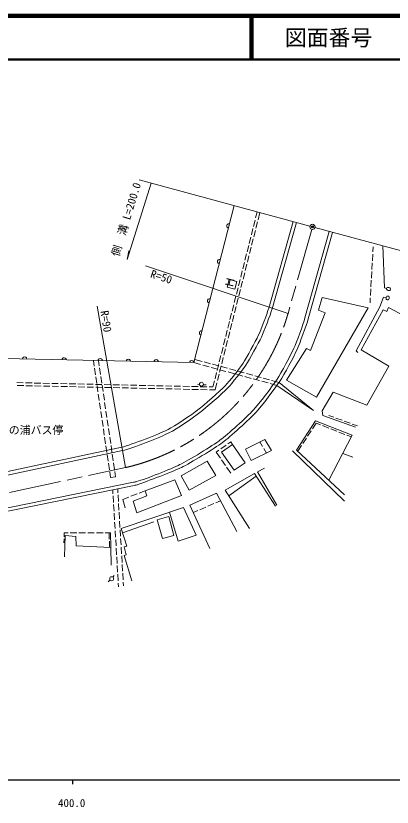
# Model space of a CAD drawing. Units: millimetres, scale not verified. Extents: x 40000 to 680000, y 20000 to 380000.
# Drawn here: x 455074 to 541162, y 198715 to 380000 of the extents above; entities that cross this region are included whole.
import ezdxf
from ezdxf.enums import TextEntityAlignment as Align

# ---------------------------------------------------------------- set-up
doc = ezdxf.new("R2010")
doc.units = ezdxf.units.MM
doc.header["$LTSCALE"] = 1000
doc.header["$PDMODE"] = 32
doc.header["$PDSIZE"] = 500
doc.linetypes.add('CHAIN', pattern=[18.5, 12, -1.5, 3.5, -1.5])
for name, color, linetype, lineweight in [('M-BGD', 7, 'Continuous', 13), ('M-BMK', 2, 'CHAIN', 13), ('M-STR-HTXT', 7, 'Continuous', 13), ('M-TTL', 2, 'Continuous', 140), ('M-TTL-BAND', 7, 'Continuous', 25), ('M-TTL-LINE', 7, 'Continuous', 50), ('M-TTL-TXT', 7, 'Continuous', 13), ('M-WORK', 1, 'Continuous', 13)]:
    doc.layers.add(name, color=color, linetype=linetype, lineweight=lineweight)
doc.layers.add('M-OTRS', color=6, linetype='Continuous')
doc.styles.add('ＭＳ ゴシック', font='')
doc.styles.get('ＭＳ ゴシック').set_extended_font_data('MS Gothic')

msp = doc.modelspace()

# ---------------------------------------------------------------- linework, layer by layer
at = {"layer": 'M-BGD'}
msp.add_circle((522928, 331652), 600, dxfattribs=at)
at = {"layer": 'M-BMK'}
for p, q in [((522766, 331074), (517346, 311819)), ((453589, 270839), (480145, 276502))]:
    msp.add_line(p, q, dxfattribs=at)
msp.add_arc((468702, 325807), 50616, 283.06658, 343.95705, dxfattribs=at)
at = {"layer": 'M-OTRS'}
msp.add_point((522928, 331652), dxfattribs=at)
at = {"layer": 'M-STR-HTXT'}
for p, q in [((486027, 341668), (480545, 324209)), ((480545, 324209), (480912, 326179))]:
    msp.add_line(p, q, dxfattribs=at)
at = {"layer": 'M-TTL'}
msp.add_line((680000, 380000), (40000, 380000), dxfattribs=at)
at = {"layer": 'M-TTL-BAND'}
for p, q in [((40000, 205000), (579000, 205000)), ((468000, 205000), (468000, 204000))]:
    msp.add_line(p, q, dxfattribs=at)
at = {"layer": 'M-TTL-LINE'}
for p, q in [((508747, 380000), (508747, 370000)), ((509247, 380000), (509247, 370000)), ((40000, 370000), (680000, 370000))]:
    msp.add_line(p, q, dxfattribs=at)
at = {"layer": 'M-WORK'}
for p, q in [((483266, 342418), (522349, 331809)), ((509936, 333694), (510286, 335083)), ((510481, 333277), (510895, 334918)), ((509446, 331755), (509813, 333209)), ((509992, 331338), (510359, 332792)), ((518508, 332852), (512935, 313052)), ((519261, 332647), (513686, 312840)), ((508957, 329815), (509324, 331270)), ((509503, 329399), (509870, 330853)), ((526783, 330605), (521211, 310805)), ((527536, 330401), (521961, 310594)), ((523507, 331495), (563558, 320623)), ((508468, 327876), (508835, 329331)), ((509014, 327459), (509381, 328914)), ((507979, 325937), (508346, 327391)), ((508525, 325520), (508891, 326974)), ((536837, 327075), (536770, 325907)), ((507490, 323998), (507857, 325452)), ((508035, 323581), (508402, 325035)), ((536741, 325408), (536655, 323910)), ((517347, 311819), (484705, 322741)), ((507001, 322058), (507367, 323513)), ((507546, 321641), (507913, 323096)), ((536626, 323411), (536539, 321913)), ((506511, 320119), (506878, 321573)), ((507057, 319702), (507424, 321157)), ((536510, 321414), (536424, 319917)), ((506022, 318180), (506389, 319634)), ((506568, 317763), (506935, 319217)), ((536395, 319418), (536309, 317920)), ((505533, 316241), (505900, 317695)), ((506079, 315824), (506446, 317278)), ((536280, 317421), (536193, 315923)), ((505044, 314301), (505411, 315756)), ((504555, 312362), (504922, 313816)), ((505590, 313884), (505956, 315339)), ((536164, 315424), (536097, 314256)), ((480145, 276502), (473641, 313483)), ((504066, 310423), (504433, 311877)), ((505100, 311945), (505467, 313400)), ((504611, 310006), (504978, 311460)), ((503577, 308483), (503943, 309938)), ((504122, 308067), (504489, 309521)), ((503087, 306544), (503454, 307999)), ((503633, 306127), (504000, 307582)), ((502598, 304605), (502965, 306059)), ((503144, 304188), (503511, 305643)), ((502109, 302666), (502476, 304120)), ((502655, 302249), (503022, 303703)), ((472802, 301041), (472989, 299767)), ((473981, 301015), (474154, 299839)), ((495994, 301301), (497680, 300839)), ((501620, 300726), (501987, 302181)), ((502166, 300310), (502532, 301764)), ((473062, 299272), (473280, 297788)), ((474226, 299344), (474445, 297860)), ((495801, 300547), (497346, 300124)), ((497829, 299992), (499275, 299596)), ((498162, 300707), (499609, 300311)), ((499758, 299464), (501204, 299067)), ((500091, 300179), (501537, 299782)), ((501131, 298787), (501498, 300242)), ((501676, 298370), (502043, 299825)), ((502020, 299650), (503466, 299254)), ((503949, 299122), (505395, 298725)), ((474517, 297366), (474736, 295882)), ((500642, 296848), (501008, 298302)), ((501187, 296431), (501554, 297886)), ((501686, 298935), (503133, 298539)), ((503615, 298407), (505062, 298010)), ((505544, 297878), (506991, 297482)), ((505878, 298593), (507324, 298197)), ((507473, 297350), (508920, 296954)), ((507806, 298065), (509253, 297669)), ((509735, 297536), (511182, 297140)), ((455281, 295974), (456780, 295940)), ((457280, 295929), (458780, 295896)), ((459280, 295885), (460779, 295851)), ((461279, 295840), (462779, 295807)), ((463279, 295795), (464778, 295762)), ((465278, 295751), (466778, 295718)), ((467278, 295706), (468777, 295673)), ((469277, 295662), (470777, 295628)), ((471277, 295617), (472776, 295584)), ((473276, 295573), (474776, 295539)), ((473353, 297294), (473571, 295810)), ((475276, 295528), (476775, 295495)), ((496602, 295614), (497086, 295569)), ((500169, 294974), (500519, 296363)), ((500651, 294305), (501065, 295946)), ((509402, 296821), (510849, 296425)), ((511331, 296293), (512778, 295897)), ((511664, 297008), (513111, 296612)), ((513260, 295764), (514805, 295341)), ((513593, 296480), (515279, 296018)), ((515279, 296018), (523188, 289563)), ((455365, 295314), (456865, 295281)), ((457365, 295270), (458865, 295236)), ((459364, 295225), (460864, 295192)), ((461364, 295181), (462864, 295147)), ((463364, 295136), (464863, 295103)), ((465363, 295091), (466863, 295058)), ((467363, 295047), (468862, 295014)), ((469362, 295002), (470862, 294969)), ((471362, 294958), (472861, 294924)), ((473361, 294913), (474861, 294880)), ((473644, 295315), (473862, 293831)), ((474808, 295387), (475026, 293903)), ((475361, 294869), (476860, 294835)), ((477275, 295484), (478775, 295450)), ((477360, 294824), (478860, 294791)), ((479275, 295439), (480774, 295406)), ((479360, 294780), (480859, 294746)), ((481274, 295395), (482774, 295361)), ((481359, 294735), (482859, 294702)), ((483274, 295350), (484773, 295317)), ((483359, 294691), (484858, 294657)), ((485273, 295305), (486773, 295272)), ((485358, 294646), (486858, 294613)), ((487273, 295261), (488772, 295227)), ((487358, 294601), (488857, 294568)), ((489272, 295216), (490772, 295183)), ((489357, 294557), (490857, 294523)), ((491272, 295172), (492771, 295138)), ((491357, 294512), (492856, 294479)), ((493271, 295127), (494771, 295094)), ((493356, 294468), (494856, 294434)), ((495271, 295083), (496770, 295049)), ((495356, 294423), (496855, 294390)), ((497270, 295038), (498770, 295005)), ((497355, 294379), (498855, 294345)), ((497972, 295488), (498591, 295431)), ((499270, 294994), (500169, 294974)), ((499355, 294334), (500651, 294305)), ((514805, 295341), (523188, 289563)), ((473934, 293336), (474153, 291852)), ((475099, 293408), (475317, 291924)), ((474225, 291357), (474444, 289873)), ((475390, 291429), (475608, 289945)), ((474516, 289379), (474734, 287895)), ((475681, 289451), (475899, 287967)), ((526640, 288462), (527814, 288031)), ((474807, 287400), (475025, 285916)), ((475972, 287472), (476190, 285988)), ((523788, 286710), (522907, 285360)), ((524790, 286312), (523788, 286710)), ((528284, 287859), (529692, 287342)), ((530161, 287169), (531569, 286652)), ((532038, 286480), (533212, 286048)), ((475098, 285421), (475316, 283937)), ((476263, 285493), (476481, 284009)), ((522634, 284941), (521814, 283685)), ((526649, 285575), (525255, 286128)), ((528508, 284838), (527114, 285391)), ((530367, 284100), (528973, 284653)), ((475389, 283443), (475607, 281958)), ((476554, 283514), (476772, 282030)), ((521541, 283266), (520722, 282009)), ((531834, 283518), (530832, 283916)), ((449440, 274789), (479331, 281163)), ((475680, 281464), (475898, 279980)), ((476845, 281536), (477063, 280052)), ((503179, 281665), (501952, 280803)), ((504235, 282408), (503588, 281953)), ((504663, 281781), (504235, 282408)), ((504663, 281781), (507507, 277615)), ((511538, 281343), (510929, 282412)), ((520449, 281591), (519568, 280240)), ((449570, 274020), (479461, 280395)), ((475971, 279485), (476189, 278001)), ((477136, 279557), (477354, 278073)), ((501543, 280515), (500896, 280061)), ((500896, 280061), (501870, 278658)), ((512394, 279839), (511785, 280909)), ((518334, 280337), (530227, 268815)), ((529872, 279758), (532183, 278909)), ((476262, 277506), (476480, 276022)), ((477427, 277578), (477645, 276094)), ((502155, 278247), (503010, 277015)), ((477717, 275600), (477890, 274423)), ((503295, 276604), (504268, 275202)), ((476553, 275528), (476740, 274254)), ((476740, 274254), (477890, 274423)), ((510060, 274542), (503784, 270026)), ((481961, 273143), (446469, 265925)), ((482173, 272431), (446628, 265193)), ((477241, 271427), (477294, 270530)), ((478375, 271658), (478428, 270761)), ((478458, 270262), (478546, 268764)), ((482797, 270481), (481400, 269936)), ((484644, 271200), (483263, 270662)), ((477323, 270031), (477411, 268533)), ((480934, 269755), (479553, 269217)), ((479553, 269217), (480115, 267300)), ((501912, 268912), (500847, 268451)), ((477441, 268034), (477529, 266537)), ((478576, 268265), (478664, 266768)), ((496718, 266663), (495654, 266202)), ((498553, 267458), (497177, 266861)), ((500388, 268252), (499012, 267656)), ((477559, 266038), (477647, 264540)), ((478693, 266269), (478782, 264771)), ((477677, 264041), (477765, 262544)), ((478811, 264272), (478900, 262775)), ((486630, 264106), (479459, 261550)), ((466099, 260667), (466111, 261558)), ((466111, 261558), (467018, 261561)), ((467518, 261562), (469018, 261567)), ((469518, 261569), (471018, 261573)), ((471518, 261575), (473018, 261580)), ((473518, 261581), (475018, 261586)), ((475518, 261588), (476424, 261591)), ((476424, 261591), (476458, 260139)), ((477795, 262045), (477883, 260547)), ((478929, 262276), (479018, 260778)), ((466078, 259277), (466091, 260167)), ((476469, 259639), (476503, 258187)), ((477912, 260048), (478001, 258551)), ((479047, 260279), (479136, 258782)), ((478030, 258051), (478119, 256554)), ((479165, 258283), (479253, 256785)), ((478148, 256055), (478237, 254558)), ((479283, 256286), (479371, 254789)), ((478266, 254058), (478354, 252561)), ((479401, 254290), (479489, 252792)), ((478384, 252062), (478472, 250564)), ((479519, 252293), (479607, 250796)), ((476627, 250787), (476185, 250349)), ((477604, 251756), (477259, 251413)), ((479636, 250296), (479689, 249399)), ((478502, 250065), (478555, 249168))]:
    msp.add_line(p, q, dxfattribs=at)
for points in [[(383251, 302960), (495801, 300547), (504983, 336523)], [(539050, 327276), (539383, 317681), (539892, 317542)], [(533315, 302858), (532952, 303287), (538373, 313303), (539166, 315517), (539794, 315451)], [(544099, 311194), (540341, 313203), (539953, 312242), (539126, 312638), (534069, 303482), (540396, 299721), (535352, 290790), (527642, 293761), (525183, 289539), (525315, 288448), (532785, 285771)], [(530233, 270282), (519259, 280529), (523655, 287206), (532051, 283933), (526665, 273614)], [(507507, 277615), (505056, 275914), (502098, 280029), (504663, 281781)], [(511947, 276411), (510365, 275537), (514795, 267869)], [(514497, 267704), (509671, 275141), (502928, 271373), (508541, 262541)], [(505626, 261893), (500998, 270639), (494890, 267862), (499425, 258006)], [(481618, 250592), (479833, 256376), (480329, 256542), (479866, 258327), (480428, 258492), (479139, 262557), (493418, 267383), (496360, 261004), (492195, 259649), (490210, 266299)], [(476424, 261591), (476755, 261595), (476800, 258171)], [(466203, 256043), (466388, 260948), (468794, 260716), (468840, 258588), (476800, 258171), (476846, 254145)]]:
    msp.add_lwpolyline(points, dxfattribs=at)
for points in [[(503441, 317826), (503852, 319578), (505605, 319167), (505193, 317415)], [(525131, 315508), (524345, 312546), (525856, 311946), (522515, 303311), (521589, 303774), (517028, 296502), (523838, 292672), (535657, 313075)], [(513553, 280411), (511999, 282956), (507636, 280741), (508925, 278130)], [(498849, 277963), (492899, 274610), (494741, 271329), (500809, 274728)], [(492973, 270103), (491453, 273712), (484644, 271200), (485040, 270010), (481900, 268787), (482726, 266143)], [(490080, 265301), (491204, 260938), (488593, 260277), (487436, 264541)]]:
    msp.add_lwpolyline(points, close=True, dxfattribs=at)
for centre in [(497536, 295596), (476990, 251052)]:
    msp.add_circle(centre, 450, dxfattribs=at)
for centre, start, end in [((503788, 331840), 75.68207, 255.68207), ((501718, 323728), 75.68207, 255.68207), ((499416, 314710), 75.68207, 255.68207), ((497540, 307358), 75.68207, 255.68207), ((457081, 301378), 358.77196, 178.77196), ((466117, 301184), 358.77196, 178.77196), ((474348, 301007), 358.77196, 178.77196), ((480798, 300869), 358.77196, 178.77196), ((487170, 300733), 358.77196, 178.77196), ((495302, 300558), 358.77196, 178.77196)]:
    msp.add_arc(centre, 500, start, end, dxfattribs=at)
for centre, major_axis in [((540341, 317427), (-449, 115)), ((540129, 315365), (-115, -449))]:
    msp.add_ellipse(centre, major_axis=major_axis, ratio=0.745455, dxfattribs=at)
for points, knots in [([(512935, 313052), (512548, 311757), (511105, 307962), (510535, 306738), (509926, 305432), (507850, 301631), (507056, 300429), (506328, 299326), (503868, 296205), (502950, 295255), (501790, 294055), (498028, 290738), (496705, 289721), (495411, 288726), (491362, 285944), (489898, 285223), (487867, 284223), (481509, 281780), (479331, 281163)], [0, 0, 0, 0, 1, 1, 1, 2, 2, 2, 3, 3, 3, 4, 4, 4, 5, 5, 5, 6, 6, 6, 6]), ([(513686, 312840), (513292, 311524), (511825, 307664), (511244, 306418), (510626, 305090), (508515, 301227), (507708, 300005), (506963, 298879), (504448, 295688), (503510, 294717), (502334, 293500), (498519, 290135), (497177, 289104), (495857, 288091), (491728, 285257), (490235, 284523), (488164, 283505), (481730, 280815), (479461, 280395)], [0, 0, 0, 0, 1, 1, 1, 2, 2, 2, 3, 3, 3, 4, 4, 4, 5, 5, 5, 6, 6, 6, 6]), ([(521211, 310805), (520816, 309379), (519299, 305196), (518688, 303848), (518023, 302381), (515729, 298116), (514847, 296768), (513863, 295266), (510611, 290954), (509386, 289642), (508000, 288155), (503476, 284041), (501844, 282830), (500102, 281538), (494529, 278151), (492589, 277184), (490695, 276241), (484784, 273877), (482744, 273321), (482536, 273264), (482270, 273204), (481961, 273143)], [0, 0, 0, 0, 1, 1, 1, 2, 2, 2, 3, 3, 3, 4, 4, 4, 5, 5, 5, 6, 6, 6, 7, 7, 7, 7]), ([(521961, 310594), (521561, 309147), (520022, 304902), (519402, 303534), (518728, 302048), (516403, 297726), (515509, 296360), (514512, 294838), (511216, 290470), (509975, 289139), (508570, 287635), (503990, 283469), (502337, 282243), (500575, 280937), (494940, 277510), (492977, 276533), (491059, 275578), (485007, 273381), (483004, 272621), (482845, 272560), (482343, 272446), (482173, 272431)], [0, 0, 0, 0, 1, 1, 1, 2, 2, 2, 3, 3, 3, 4, 4, 4, 5, 5, 5, 6, 6, 6, 7, 7, 7, 7])]:
    msp.add_open_spline(points, degree=3, knots=knots, dxfattribs=at)
msp.add_open_spline([(513737, 313027), (513722, 312967), (513705, 312905), (513686, 312840)], degree=3, dxfattribs=at)

# ---------------------------------------------------------------- texts
at = {"layer": 'M-STR-HTXT', "style": 'ＭＳ ゴシック'}
msp.add_text('側\u3000溝 L=200.0', height=1833, rotation=73, dxfattribs=at).set_placement((479147, 324568), align=Align.BOTTOM_LEFT)
msp.add_text('田の浦バス停', height=1833, dxfattribs=at).set_placement((450952, 283625), align=Align.BOTTOM_LEFT)
at = {"layer": 'M-TTL-BAND', "style": 'ＭＳ ゴシック'}
msp.add_text('400.0', height=1833, dxfattribs=at).set_placement((467844, 198195), align=Align.BOTTOM_CENTER)
at = {"layer": 'M-TTL-TXT', "style": 'ＭＳ ゴシック'}
msp.add_text('図面番号', height=3666, dxfattribs=at).set_placement((526622, 375000), align=Align.MIDDLE_CENTER)
at = {"layer": 'M-WORK', "style": 'ＭＳ ゴシック'}
for s, rotation, p in [('R=50', 341.998, (485545, 319594)), ('Ｈ', 76.782, (505193, 317415)), ('R=90', 278.998, (473880, 312251))]:
    msp.add_text(s, height=1833, rotation=rotation, dxfattribs=at).set_placement(p, align=Align.BOTTOM_LEFT)

doc.saveas('drawing.dxf')
